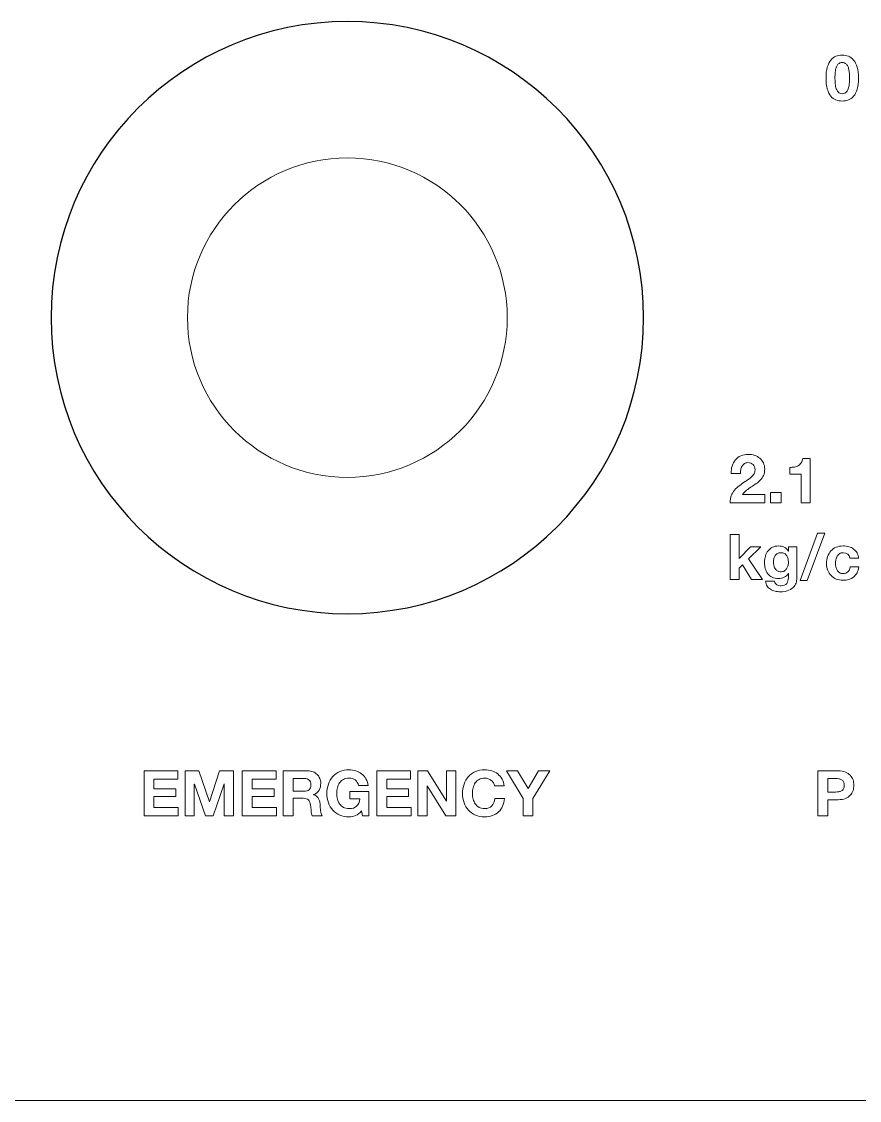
# Model space of a CAD drawing. Header units: millimetres. Extents: x 0 to 80449, y -23917 to 9476.
# Drawn here: x 9751.3 to 9816.8, y 4154.7 to 4239.1 of the extents above; entities that cross this region are included whole.
import ezdxf

# ---------------------------------------------------------------- set-up
doc = ezdxf.new("R2010")
doc.units = ezdxf.units.MM
doc.layers.get('0').update_dxf_attribs({"lineweight": 15})

msp = doc.modelspace()

# ---------------------------------------------------------------- linework, layer by layer
for p, q in [((9809.869, 4202.287), (9810.701, 4202.287)), ((9809.869, 4201.47), (9809.869, 4202.287)), ((9810.701, 4201.47), (9809.869, 4201.47)), ((9810.701, 4202.287), (9810.701, 4201.47)), ((9806.712, 4195.47), (9806.712, 4198.996)), ((9806.712, 4198.996), (9807.413, 4198.996)), ((9807.413, 4198.996), (9807.413, 4197.105)), ((9812.184, 4195.391), (9813.557, 4199.08)), ((9814.12, 4199.08), (9812.742, 4195.391)), ((9813.557, 4199.08), (9814.12, 4199.08)), ((9807.413, 4197.105), (9808.298, 4198.023)), ((9809.127, 4198.023), (9808.164, 4197.085)), ((9808.298, 4198.023), (9809.127, 4198.023)), ((9807.685, 4196.611), (9807.413, 4196.349)), ((9808.386, 4195.47), (9807.685, 4196.611)), ((9808.164, 4197.085), (9809.236, 4195.47)), ((9807.413, 4196.349), (9807.413, 4195.47)), ((9807.413, 4195.47), (9806.712, 4195.47)), ((9809.236, 4195.47), (9808.386, 4195.47)), ((9812.742, 4195.391), (9812.184, 4195.391)), ((10253.786, 4154.706), (9503.786, 4154.706))]:
    msp.add_line(p, q)
for points in [[(9763.531, 4180.496), (9763.531, 4179.845), (9761.668, 4179.845), (9761.668, 4179.089), (9763.377, 4179.089), (9763.377, 4178.486), (9761.668, 4178.486), (9761.668, 4177.622), (9763.57, 4177.622), (9763.57, 4176.97), (9760.893, 4176.97), (9760.893, 4180.496), (9763.531, 4180.496)], [(9765.185, 4180.496), (9766.01, 4178.071), (9766.02, 4178.071), (9766.8, 4180.496), (9767.892, 4180.496), (9767.892, 4176.97), (9767.165, 4176.97), (9767.165, 4179.469), (9767.156, 4179.469), (9766.291, 4176.97), (9765.694, 4176.97), (9764.829, 4179.444), (9764.82, 4179.444), (9764.82, 4176.97), (9764.093, 4176.97), (9764.093, 4180.496), (9765.185, 4180.496)], [(9771.211, 4180.496), (9771.211, 4179.845), (9769.349, 4179.845), (9769.349, 4179.089), (9771.057, 4179.089), (9771.057, 4178.486), (9769.349, 4178.486), (9769.349, 4177.622), (9771.25, 4177.622), (9771.25, 4176.97), (9768.573, 4176.97), (9768.573, 4180.496), (9771.211, 4180.496)], [(9781.725, 4180.496), (9781.725, 4179.845), (9779.863, 4179.845), (9779.863, 4179.089), (9781.572, 4179.089), (9781.572, 4178.486), (9779.863, 4178.486), (9779.863, 4177.622), (9781.765, 4177.622), (9781.765, 4176.97), (9779.088, 4176.97), (9779.088, 4180.496), (9781.725, 4180.496)], [(9783.059, 4180.496), (9784.531, 4178.131), (9784.54, 4178.131), (9784.54, 4180.496), (9785.267, 4180.496), (9785.267, 4176.97), (9784.491, 4176.97), (9783.024, 4179.331), (9783.015, 4179.331), (9783.015, 4176.97), (9782.288, 4176.97), (9782.288, 4180.496), (9783.059, 4180.496)], [(9789.227, 4180.496), (9790.097, 4180.496), (9790.922, 4179.104), (9791.741, 4180.496), (9792.606, 4180.496), (9791.297, 4178.323), (9791.297, 4176.97), (9790.521, 4176.97), (9790.521, 4178.343), (9789.227, 4180.496)]]:
    msp.add_lwpolyline(points)
msp.add_circle((9776.786, 4215.956), 12.5)
at = {"lineweight": 30}
msp.add_open_spline([(9799.954, 4215.956), (9799.954, 4203.161), (9789.581, 4192.788), (9776.786, 4192.788), (9763.991, 4192.788), (9753.619, 4203.161), (9753.619, 4215.956), (9753.619, 4228.751), (9763.991, 4239.123), (9776.786, 4239.123), (9789.581, 4239.123), (9799.954, 4228.751), (9799.954, 4215.956)], degree=3, knots=[0, 0, 0, 0, 1, 1, 1, 2, 2, 2, 3, 3, 3, 4, 4, 4, 4], dxfattribs=at)
for points in [[(9814.313, 4235.56), (9814.381, 4235.789), (9814.472, 4235.973), (9814.587, 4236.111)], [(9816.373, 4236.111), (9816.49, 4235.973), (9816.582, 4235.789), (9816.65, 4235.56)], [(9814.983, 4235.452), (9814.96, 4235.364), (9814.943, 4235.276), (9814.933, 4235.188)], [(9815.079, 4235.686), (9815.038, 4235.617), (9815.006, 4235.539), (9814.983, 4235.452)], [(9815.237, 4235.854), (9815.173, 4235.811), (9815.12, 4235.756), (9815.079, 4235.686)], [(9815.881, 4235.686), (9815.839, 4235.756), (9815.784, 4235.811), (9815.718, 4235.854)], [(9815.978, 4235.452), (9815.956, 4235.539), (9815.924, 4235.617), (9815.881, 4235.686)], [(9816.027, 4235.188), (9816.016, 4235.276), (9815.999, 4235.364), (9815.978, 4235.452)], [(9814.933, 4235.188), (9814.923, 4235.099), (9814.917, 4235.012), (9814.916, 4234.928)], [(9816.047, 4234.928), (9816.045, 4235.012), (9816.039, 4235.099), (9816.027, 4235.188)], [(9814.587, 4233.291), (9814.472, 4233.429), (9814.381, 4233.615), (9814.313, 4233.847)], [(9814.923, 4234.355), (9814.93, 4234.215), (9814.951, 4234.08), (9814.985, 4233.95)], [(9814.985, 4233.95), (9815.02, 4233.82), (9815.075, 4233.709), (9815.151, 4233.617)], [(9815.81, 4233.617), (9815.887, 4233.709), (9815.943, 4233.82), (9815.978, 4233.95)], [(9815.978, 4233.95), (9816.012, 4234.08), (9816.033, 4234.215), (9816.04, 4234.355)], [(9816.65, 4233.847), (9816.582, 4233.615), (9816.49, 4233.429), (9816.373, 4233.291)], [(9814.99, 4232.995), (9814.837, 4233.054), (9814.703, 4233.153), (9814.587, 4233.291)], [(9816.373, 4233.291), (9816.256, 4233.153), (9816.121, 4233.054), (9815.968, 4232.995)], [(9806.871, 4204.348), (9806.928, 4204.53), (9807.013, 4204.689), (9807.126, 4204.825)], [(9807.126, 4204.825), (9807.239, 4204.961), (9807.381, 4205.068), (9807.553, 4205.144)], [(9809.036, 4204.95), (9809.152, 4204.851), (9809.245, 4204.729), (9809.314, 4204.584)], [(9812.279, 4204.596), (9812.342, 4204.685), (9812.383, 4204.796), (9812.403, 4204.927)], [(9812.403, 4204.927), (9812.403, 4204.927), (9812.961, 4204.927), (9812.961, 4204.927)], [(9812.961, 4204.927), (9812.961, 4204.927), (9812.961, 4201.47), (9812.961, 4201.47)], [(9806.797, 4203.756), (9806.79, 4203.969), (9806.815, 4204.166), (9806.871, 4204.348)], [(9807.829, 4204.534), (9807.753, 4204.482), (9807.692, 4204.415), (9807.646, 4204.332)], [(9811.39, 4204.241), (9811.512, 4204.237), (9811.63, 4204.246), (9811.744, 4204.268)], [(9811.39, 4203.712), (9811.39, 4203.712), (9811.39, 4204.241), (9811.39, 4204.241)], [(9811.744, 4204.268), (9811.857, 4204.289), (9811.959, 4204.327), (9812.05, 4204.381)], [(9812.05, 4204.381), (9812.14, 4204.436), (9812.217, 4204.507), (9812.279, 4204.596)], [(9807.518, 4203.756), (9807.518, 4203.756), (9806.797, 4203.756), (9806.797, 4203.756)], [(9807.884, 4203.13), (9807.966, 4203.187), (9808.052, 4203.244), (9808.144, 4203.303)], [(9808.144, 4203.303), (9808.236, 4203.361), (9808.32, 4203.426), (9808.396, 4203.496)], [(9809.089, 4203.255), (9808.99, 4203.151), (9808.877, 4203.056), (9808.752, 4202.971)], [(9809.327, 4203.613), (9809.267, 4203.479), (9809.188, 4203.359), (9809.089, 4203.255)], [(9812.26, 4203.712), (9812.26, 4203.712), (9811.39, 4203.712), (9811.39, 4203.712)], [(9812.26, 4201.47), (9812.26, 4201.47), (9812.26, 4203.712), (9812.26, 4203.712)], [(9806.805, 4202.032), (9806.867, 4202.191), (9806.951, 4202.334), (9807.057, 4202.459)], [(9807.057, 4202.459), (9807.163, 4202.585), (9807.288, 4202.701), (9807.431, 4202.807)], [(9807.431, 4202.807), (9807.574, 4202.913), (9807.725, 4203.021), (9807.884, 4203.13)], [(9808.001, 4202.451), (9807.881, 4202.356), (9807.775, 4202.244), (9807.683, 4202.117)], [(9808.372, 4202.719), (9808.245, 4202.636), (9808.121, 4202.547), (9808.001, 4202.451)], [(9808.752, 4202.971), (9808.626, 4202.886), (9808.5, 4202.802), (9808.372, 4202.719)], [(9806.712, 4201.47), (9806.712, 4201.686), (9806.743, 4201.873), (9806.805, 4202.032)], [(9809.439, 4201.47), (9809.439, 4201.47), (9806.712, 4201.47), (9806.712, 4201.47)], [(9807.683, 4202.117), (9807.683, 4202.117), (9809.439, 4202.117), (9809.439, 4202.117)], [(9809.439, 4202.117), (9809.439, 4202.117), (9809.439, 4201.47), (9809.439, 4201.47)], [(9812.961, 4201.47), (9812.961, 4201.47), (9812.26, 4201.47), (9812.26, 4201.47)], [(9809.475, 4197.305), (9809.523, 4197.458), (9809.593, 4197.593), (9809.685, 4197.71)], [(9809.685, 4197.71), (9809.777, 4197.827), (9809.892, 4197.92), (9810.029, 4197.989)], [(9810.241, 4197.344), (9810.193, 4197.277), (9810.158, 4197.199), (9810.137, 4197.112)], [(9810.419, 4197.505), (9810.348, 4197.465), (9810.288, 4197.412), (9810.241, 4197.344)], [(9810.942, 4197.999), (9811.069, 4197.936), (9811.175, 4197.831), (9811.261, 4197.683)], [(9811.142, 4197.327), (9811.096, 4197.399), (9811.035, 4197.457), (9810.959, 4197.5)], [(9811.241, 4197.078), (9811.221, 4197.172), (9811.188, 4197.255), (9811.142, 4197.327)], [(9811.261, 4197.683), (9811.261, 4197.683), (9811.271, 4197.683), (9811.271, 4197.683)], [(9811.271, 4198.023), (9811.271, 4198.023), (9811.937, 4198.023), (9811.937, 4198.023)], [(9811.271, 4197.683), (9811.271, 4197.683), (9811.271, 4198.023), (9811.271, 4198.023)], [(9811.937, 4198.023), (9811.937, 4198.023), (9811.937, 4195.633), (9811.937, 4195.633)], [(9814.34, 4197.26), (9814.398, 4197.43), (9814.482, 4197.576), (9814.594, 4197.7)], [(9814.594, 4197.7), (9814.706, 4197.823), (9814.843, 4197.92), (9815.004, 4197.989)], [(9815.271, 4197.488), (9815.195, 4197.436), (9815.133, 4197.371), (9815.086, 4197.29)], [(9815.552, 4197.564), (9815.44, 4197.564), (9815.347, 4197.539), (9815.271, 4197.488)], [(9816.071, 4197.124), (9816.025, 4197.417), (9815.852, 4197.564), (9815.552, 4197.564)], [(9815.994, 4198.033), (9816.134, 4197.994), (9816.26, 4197.934), (9816.37, 4197.853)], [(9816.37, 4197.853), (9816.48, 4197.772), (9816.57, 4197.672), (9816.639, 4197.552)], [(9816.639, 4197.552), (9816.708, 4197.431), (9816.748, 4197.289), (9816.757, 4197.124)], [(9810.132, 4196.564), (9810.15, 4196.473), (9810.181, 4196.392), (9810.226, 4196.32)], [(9811.122, 4196.29), (9811.172, 4196.356), (9811.209, 4196.431), (9811.234, 4196.515)], [(9815.925, 4196.07), (9816.016, 4196.164), (9816.073, 4196.29), (9816.096, 4196.448)], [(9816.757, 4197.124), (9816.757, 4197.124), (9816.071, 4197.124), (9816.071, 4197.124)], [(9816.096, 4196.448), (9816.096, 4196.448), (9816.772, 4196.448), (9816.772, 4196.448)], [(9816.772, 4196.448), (9816.726, 4196.109), (9816.595, 4195.85), (9816.377, 4195.673)], [(9809.66, 4195.922), (9809.572, 4196.039), (9809.507, 4196.175), (9809.465, 4196.332)], [(9810.001, 4195.645), (9809.863, 4195.713), (9809.749, 4195.805), (9809.66, 4195.922)], [(9810.226, 4196.32), (9810.27, 4196.247), (9810.329, 4196.188), (9810.401, 4196.142)], [(9810.935, 4196.132), (9811.01, 4196.171), (9811.073, 4196.224), (9811.122, 4196.29)], [(9811.261, 4195.939), (9811.185, 4195.804), (9811.077, 4195.705), (9810.937, 4195.64)], [(9811.14, 4195.154), (9811.23, 4195.272), (9811.274, 4195.422), (9811.271, 4195.603)], [(9811.271, 4195.939), (9811.271, 4195.939), (9811.261, 4195.939), (9811.261, 4195.939)], [(9811.271, 4195.603), (9811.271, 4195.603), (9811.271, 4195.939), (9811.271, 4195.939)], [(9811.937, 4195.633), (9811.937, 4195.531), (9811.923, 4195.414), (9811.895, 4195.282)], [(9809.488, 4195.327), (9809.488, 4195.327), (9810.184, 4195.327), (9810.184, 4195.327)], [(9809.609, 4194.954), (9809.538, 4195.058), (9809.497, 4195.182), (9809.488, 4195.327)], [(9809.875, 4194.699), (9809.768, 4194.765), (9809.679, 4194.85), (9809.609, 4194.954)], [(9810.231, 4194.554), (9810.101, 4194.585), (9809.982, 4194.634), (9809.875, 4194.699)], [(9810.184, 4195.327), (9810.217, 4195.195), (9810.281, 4195.104), (9810.377, 4195.053)], [(9811.715, 4194.914), (9811.623, 4194.801), (9811.49, 4194.704), (9811.315, 4194.625)], [(9811.895, 4195.282), (9811.867, 4195.151), (9811.807, 4195.028), (9811.715, 4194.914)]]:
    msp.add_open_spline(points, degree=3)
for points, knots in [([(9814.587, 4236.111), (9814.703, 4236.249), (9814.837, 4236.348), (9814.99, 4236.407), (9815.143, 4236.467), (9815.305, 4236.496), (9815.476, 4236.496), (9815.651, 4236.496), (9815.815, 4236.467), (9815.968, 4236.407), (9816.121, 4236.348), (9816.256, 4236.249), (9816.373, 4236.111)], [1, 1, 1, 1, 2, 2, 2, 3, 3, 3, 4, 4, 4, 5, 5, 5, 5]), ([(9814.313, 4233.847), (9814.246, 4234.079), (9814.212, 4234.368), (9814.212, 4234.713), (9814.212, 4235.049), (9814.246, 4235.332), (9814.313, 4235.56)], [14, 14, 14, 14, 15, 15, 15, 16, 16, 16, 16]), ([(9815.718, 4235.854), (9815.653, 4235.897), (9815.572, 4235.918), (9815.476, 4235.918), (9815.381, 4235.918), (9815.301, 4235.897), (9815.237, 4235.854)], [12, 12, 12, 12, 13, 13, 13, 14, 14, 14, 14]), ([(9816.65, 4235.56), (9816.717, 4235.332), (9816.751, 4235.049), (9816.751, 4234.713), (9816.751, 4234.368), (9816.717, 4234.079), (9816.65, 4233.847)], [6, 6, 6, 6, 7, 7, 7, 8, 8, 8, 8]), ([(9814.916, 4234.928), (9814.914, 4234.844), (9814.914, 4234.773), (9814.914, 4234.713), (9814.914, 4234.615), (9814.917, 4234.495), (9814.923, 4234.355)], [18, 18, 18, 18, 19, 19, 19, 20, 20, 20, 20]), ([(9816.04, 4234.355), (9816.046, 4234.495), (9816.049, 4234.615), (9816.049, 4234.713), (9816.049, 4234.773), (9816.049, 4234.844), (9816.047, 4234.928)], [6, 6, 6, 6, 7, 7, 7, 8, 8, 8, 8]), ([(9815.151, 4233.617), (9815.226, 4233.525), (9815.335, 4233.479), (9815.476, 4233.479), (9815.621, 4233.479), (9815.732, 4233.525), (9815.81, 4233.617)], [2, 2, 2, 2, 3, 3, 3, 4, 4, 4, 4]), ([(9815.968, 4232.995), (9815.815, 4232.935), (9815.651, 4232.906), (9815.476, 4232.906), (9815.305, 4232.906), (9815.143, 4232.935), (9814.99, 4232.995)], [10, 10, 10, 10, 11, 11, 11, 12, 12, 12, 12]), ([(9807.553, 4205.144), (9807.724, 4205.22), (9807.922, 4205.258), (9808.144, 4205.258), (9808.314, 4205.258), (9808.476, 4205.231), (9808.63, 4205.178), (9808.784, 4205.125), (9808.919, 4205.049), (9809.036, 4204.95)], [2, 2, 2, 2, 3, 3, 3, 4, 4, 4, 5, 5, 5, 5]), ([(9807.646, 4204.332), (9807.6, 4204.249), (9807.567, 4204.157), (9807.548, 4204.056), (9807.528, 4203.955), (9807.518, 4203.855), (9807.518, 4203.756)], [28, 28, 28, 28, 29, 29, 29, 30, 30, 30, 30]), ([(9808.508, 4204.459), (9808.403, 4204.56), (9808.27, 4204.611), (9808.107, 4204.611), (9807.998, 4204.611), (9807.905, 4204.585), (9807.829, 4204.534)], [25, 25, 25, 25, 26, 26, 26, 27, 27, 27, 27]), ([(9808.396, 4203.496), (9808.472, 4203.567), (9808.536, 4203.647), (9808.587, 4203.735), (9808.639, 4203.823), (9808.664, 4203.924), (9808.664, 4204.038), (9808.664, 4204.218), (9808.612, 4204.359), (9808.508, 4204.459)], [22, 22, 22, 22, 23, 23, 23, 24, 24, 24, 25, 25, 25, 25]), ([(9809.314, 4204.584), (9809.383, 4204.439), (9809.418, 4204.276), (9809.418, 4204.096), (9809.418, 4203.908), (9809.387, 4203.748), (9809.327, 4203.613)], [6, 6, 6, 6, 7, 7, 7, 8, 8, 8, 8]), ([(9810.029, 4197.989), (9810.165, 4198.058), (9810.322, 4198.093), (9810.5, 4198.093), (9810.668, 4198.093), (9810.815, 4198.061), (9810.942, 4197.999)], [23, 23, 23, 23, 24, 24, 24, 25, 25, 25, 25]), ([(9815.004, 4197.989), (9815.166, 4198.058), (9815.35, 4198.093), (9815.557, 4198.093), (9815.709, 4198.093), (9815.855, 4198.073), (9815.994, 4198.033)], [20, 20, 20, 20, 21, 21, 21, 22, 22, 22, 22]), ([(9809.465, 4196.332), (9809.424, 4196.488), (9809.404, 4196.654), (9809.404, 4196.828), (9809.404, 4196.993), (9809.428, 4197.152), (9809.475, 4197.305)], [19, 19, 19, 19, 20, 20, 20, 21, 21, 21, 21]), ([(9810.959, 4197.5), (9810.884, 4197.543), (9810.788, 4197.564), (9810.673, 4197.564), (9810.574, 4197.564), (9810.489, 4197.544), (9810.419, 4197.505)], [6, 6, 6, 6, 7, 7, 7, 8, 8, 8, 8]), ([(9815.017, 4195.502), (9814.857, 4195.566), (9814.721, 4195.656), (9814.609, 4195.771), (9814.497, 4195.886), (9814.41, 4196.024), (9814.347, 4196.184), (9814.285, 4196.343), (9814.254, 4196.519), (9814.254, 4196.71), (9814.254, 4196.907), (9814.282, 4197.091), (9814.34, 4197.26)], [14, 14, 14, 14, 15, 15, 15, 16, 16, 16, 17, 17, 17, 18, 18, 18, 18]), ([(9815.086, 4197.29), (9815.038, 4197.209), (9815.004, 4197.12), (9814.984, 4197.023), (9814.965, 4196.926), (9814.955, 4196.83), (9814.955, 4196.734), (9814.955, 4196.642), (9814.965, 4196.548), (9814.984, 4196.453)], [2, 2, 2, 2, 3, 3, 3, 4, 4, 4, 5, 5, 5, 5]), ([(9810.137, 4197.112), (9810.116, 4197.025), (9810.105, 4196.933), (9810.105, 4196.838), (9810.105, 4196.746), (9810.114, 4196.654), (9810.132, 4196.564)], [10, 10, 10, 10, 11, 11, 11, 12, 12, 12, 12]), ([(9811.234, 4196.515), (9811.258, 4196.599), (9811.271, 4196.687), (9811.271, 4196.779), (9811.271, 4196.884), (9811.261, 4196.984), (9811.241, 4197.078)], [2, 2, 2, 2, 3, 3, 3, 4, 4, 4, 4]), ([(9814.984, 4196.453), (9815.004, 4196.357), (9815.036, 4196.271), (9815.081, 4196.193), (9815.125, 4196.116), (9815.185, 4196.053), (9815.261, 4196.003)], [5, 5, 5, 5, 6, 6, 6, 7, 7, 7, 7]), ([(9810.937, 4195.64), (9810.797, 4195.576), (9810.65, 4195.544), (9810.495, 4195.544), (9810.304, 4195.544), (9810.14, 4195.578), (9810.001, 4195.645)], [15, 15, 15, 15, 16, 16, 16, 17, 17, 17, 17]), ([(9810.401, 4196.142), (9810.474, 4196.095), (9810.564, 4196.073), (9810.673, 4196.073), (9810.772, 4196.073), (9810.859, 4196.092), (9810.935, 4196.132)], [14, 14, 14, 14, 15, 15, 15, 16, 16, 16, 16]), ([(9816.377, 4195.673), (9816.16, 4195.495), (9815.882, 4195.406), (9815.543, 4195.406), (9815.352, 4195.406), (9815.176, 4195.438), (9815.017, 4195.502)], [12, 12, 12, 12, 13, 13, 13, 14, 14, 14, 14]), ([(9815.261, 4196.003), (9815.337, 4195.954), (9815.429, 4195.929), (9815.538, 4195.929), (9815.706, 4195.929), (9815.835, 4195.976), (9815.925, 4196.07)], [7, 7, 7, 7, 8, 8, 8, 9, 9, 9, 9]), ([(9810.377, 4195.053), (9810.472, 4195.002), (9810.582, 4194.976), (9810.708, 4194.976), (9810.905, 4194.976), (9811.049, 4195.035), (9811.14, 4195.154)], [9, 9, 9, 9, 10, 10, 10, 11, 11, 11, 11]), ([(9811.315, 4194.625), (9811.14, 4194.546), (9810.907, 4194.507), (9810.614, 4194.507), (9810.489, 4194.507), (9810.361, 4194.523), (9810.231, 4194.554)], [2, 2, 2, 2, 3, 3, 3, 4, 4, 4, 4]), ([(9773.675, 4180.496), (9773.833, 4180.496), (9773.976, 4180.471), (9774.102, 4180.42), (9774.229, 4180.369), (9774.338, 4180.299), (9774.428, 4180.21), (9774.519, 4180.121), (9774.588, 4180.018), (9774.636, 4179.901), (9774.683, 4179.784), (9774.707, 4179.659), (9774.707, 4179.523), (9774.707, 4179.316), (9774.664, 4179.136), (9774.577, 4178.985), (9774.489, 4178.834), (9774.347, 4178.718), (9774.149, 4178.639), (9774.149, 4178.639), (9774.149, 4178.629), (9774.149, 4178.629), (9774.245, 4178.603), (9774.324, 4178.563), (9774.386, 4178.509), (9774.449, 4178.454), (9774.5, 4178.39), (9774.539, 4178.316), (9774.579, 4178.242), (9774.608, 4178.16), (9774.626, 4178.071), (9774.644, 4177.982), (9774.656, 4177.894), (9774.663, 4177.805), (9774.666, 4177.749), (9774.67, 4177.683), (9774.673, 4177.607), (9774.676, 4177.532), (9774.682, 4177.454), (9774.69, 4177.375), (9774.698, 4177.296), (9774.712, 4177.221), (9774.729, 4177.15), (9774.748, 4177.08), (9774.775, 4177.02), (9774.811, 4176.97), (9774.811, 4176.97), (9774.036, 4176.97), (9774.036, 4176.97), (9773.993, 4177.082), (9773.966, 4177.215), (9773.957, 4177.37), (9773.947, 4177.525), (9773.932, 4177.673), (9773.912, 4177.815), (9773.886, 4177.999), (9773.83, 4178.134), (9773.744, 4178.22), (9773.659, 4178.305), (9773.519, 4178.348), (9773.325, 4178.348), (9773.325, 4178.348), (9772.549, 4178.348), (9772.549, 4178.348), (9772.549, 4178.348), (9772.549, 4176.97), (9772.549, 4176.97), (9772.549, 4176.97), (9771.774, 4176.97), (9771.774, 4176.97), (9771.774, 4176.97), (9771.774, 4180.496), (9771.774, 4180.496), (9771.774, 4180.496), (9773.675, 4180.496), (9773.675, 4180.496)], [0, 0, 0, 0, 1, 1, 1, 2, 2, 2, 3, 3, 3, 4, 4, 4, 5, 5, 5, 6, 6, 6, 7, 7, 7, 8, 8, 8, 9, 9, 9, 10, 10, 10, 11, 11, 11, 12, 12, 12, 13, 13, 13, 14, 14, 14, 15, 15, 15, 16, 16, 16, 17, 17, 17, 18, 18, 18, 19, 19, 19, 20, 20, 20, 21, 21, 21, 22, 22, 22, 23, 23, 23, 24, 24, 24, 25, 25, 25, 25]), ([(9777.428, 4176.997), (9777.261, 4176.927), (9777.091, 4176.891), (9776.92, 4176.891), (9776.65, 4176.891), (9776.407, 4176.938), (9776.191, 4177.032), (9775.976, 4177.126), (9775.794, 4177.255), (9775.646, 4177.419), (9775.497, 4177.584), (9775.384, 4177.778), (9775.305, 4178), (9775.226, 4178.222), (9775.186, 4178.462), (9775.186, 4178.718), (9775.186, 4178.982), (9775.226, 4179.226), (9775.305, 4179.452), (9775.384, 4179.677), (9775.497, 4179.874), (9775.646, 4180.042), (9775.794, 4180.21), (9775.976, 4180.341), (9776.191, 4180.437), (9776.407, 4180.533), (9776.65, 4180.58), (9776.92, 4180.58), (9777.101, 4180.58), (9777.276, 4180.553), (9777.446, 4180.499), (9777.615, 4180.445), (9777.768, 4180.365), (9777.905, 4180.259), (9778.042, 4180.154), (9778.155, 4180.024), (9778.243, 4179.869), (9778.332, 4179.714), (9778.386, 4179.537), (9778.406, 4179.336), (9778.406, 4179.336), (9777.665, 4179.336), (9777.665, 4179.336), (9777.619, 4179.533), (9777.53, 4179.681), (9777.399, 4179.78), (9777.267, 4179.879), (9777.107, 4179.929), (9776.92, 4179.929), (9776.745, 4179.929), (9776.597, 4179.895), (9776.475, 4179.827), (9776.354, 4179.76), (9776.255, 4179.669), (9776.179, 4179.556), (9776.103, 4179.442), (9776.048, 4179.313), (9776.013, 4179.168), (9775.979, 4179.023), (9775.962, 4178.873), (9775.962, 4178.718), (9775.962, 4178.57), (9775.979, 4178.426), (9776.013, 4178.286), (9776.048, 4178.146), (9776.103, 4178.02), (9776.179, 4177.908), (9776.255, 4177.796), (9776.354, 4177.707), (9776.475, 4177.639), (9776.597, 4177.571), (9776.745, 4177.538), (9776.92, 4177.538), (9777.177, 4177.538), (9777.375, 4177.603), (9777.515, 4177.733), (9777.655, 4177.863), (9777.736, 4178.052), (9777.759, 4178.298), (9777.759, 4178.298), (9776.979, 4178.298), (9776.979, 4178.298), (9776.979, 4178.298), (9776.979, 4178.876), (9776.979, 4178.876), (9776.979, 4178.876), (9778.461, 4178.876), (9778.461, 4178.876), (9778.461, 4178.876), (9778.461, 4176.97), (9778.461, 4176.97), (9778.461, 4176.97), (9777.967, 4176.97), (9777.967, 4176.97), (9777.967, 4176.97), (9777.888, 4177.37), (9777.888, 4177.37), (9777.749, 4177.192), (9777.597, 4177.068), (9777.428, 4176.997)], [0, 0, 0, 0, 1, 1, 1, 2, 2, 2, 3, 3, 3, 4, 4, 4, 5, 5, 5, 6, 6, 6, 7, 7, 7, 8, 8, 8, 9, 9, 9, 10, 10, 10, 11, 11, 11, 12, 12, 12, 13, 13, 13, 14, 14, 14, 15, 15, 15, 16, 16, 16, 17, 17, 17, 18, 18, 18, 19, 19, 19, 20, 20, 20, 21, 21, 21, 22, 22, 22, 23, 23, 23, 24, 24, 24, 25, 25, 25, 26, 26, 26, 27, 27, 27, 28, 28, 28, 29, 29, 29, 30, 30, 30, 31, 31, 31, 32, 32, 32, 33, 33, 33, 33]), ([(9788.21, 4179.556), (9788.164, 4179.63), (9788.106, 4179.694), (9788.037, 4179.751), (9787.968, 4179.807), (9787.89, 4179.85), (9787.803, 4179.881), (9787.715, 4179.913), (9787.624, 4179.929), (9787.529, 4179.929), (9787.354, 4179.929), (9787.206, 4179.895), (9787.084, 4179.827), (9786.962, 4179.76), (9786.863, 4179.669), (9786.788, 4179.556), (9786.712, 4179.442), (9786.657, 4179.313), (9786.622, 4179.168), (9786.588, 4179.023), (9786.571, 4178.873), (9786.571, 4178.718), (9786.571, 4178.57), (9786.588, 4178.426), (9786.622, 4178.286), (9786.657, 4178.146), (9786.712, 4178.02), (9786.788, 4177.908), (9786.863, 4177.796), (9786.962, 4177.707), (9787.084, 4177.639), (9787.206, 4177.571), (9787.354, 4177.538), (9787.529, 4177.538), (9787.766, 4177.538), (9787.951, 4177.61), (9788.084, 4177.755), (9788.218, 4177.9), (9788.299, 4178.091), (9788.329, 4178.328), (9788.329, 4178.328), (9789.079, 4178.328), (9789.079, 4178.328), (9789.06, 4178.108), (9789.009, 4177.908), (9788.926, 4177.731), (9788.844, 4177.553), (9788.735, 4177.401), (9788.6, 4177.276), (9788.465, 4177.151), (9788.307, 4177.055), (9788.126, 4176.99), (9787.945, 4176.924), (9787.746, 4176.891), (9787.529, 4176.891), (9787.259, 4176.891), (9787.016, 4176.938), (9786.8, 4177.032), (9786.584, 4177.126), (9786.403, 4177.255), (9786.254, 4177.419), (9786.106, 4177.584), (9785.993, 4177.778), (9785.914, 4178), (9785.834, 4178.222), (9785.795, 4178.462), (9785.795, 4178.718), (9785.795, 4178.982), (9785.834, 4179.226), (9785.914, 4179.452), (9785.993, 4179.677), (9786.106, 4179.874), (9786.254, 4180.042), (9786.403, 4180.21), (9786.584, 4180.341), (9786.8, 4180.437), (9787.016, 4180.533), (9787.259, 4180.58), (9787.529, 4180.58), (9787.723, 4180.58), (9787.906, 4180.552), (9788.079, 4180.496), (9788.252, 4180.441), (9788.407, 4180.359), (9788.544, 4180.252), (9788.68, 4180.145), (9788.793, 4180.012), (9788.882, 4179.854), (9788.971, 4179.696), (9789.027, 4179.515), (9789.05, 4179.311), (9789.05, 4179.311), (9788.299, 4179.311), (9788.299, 4179.311), (9788.286, 4179.4), (9788.256, 4179.481), (9788.21, 4179.556)], [0, 0, 0, 0, 1, 1, 1, 2, 2, 2, 3, 3, 3, 4, 4, 4, 5, 5, 5, 6, 6, 6, 7, 7, 7, 8, 8, 8, 9, 9, 9, 10, 10, 10, 11, 11, 11, 12, 12, 12, 13, 13, 13, 14, 14, 14, 15, 15, 15, 16, 16, 16, 17, 17, 17, 18, 18, 18, 19, 19, 19, 20, 20, 20, 21, 21, 21, 22, 22, 22, 23, 23, 23, 24, 24, 24, 25, 25, 25, 26, 26, 26, 27, 27, 27, 28, 28, 28, 29, 29, 29, 30, 30, 30, 31, 31, 31, 32, 32, 32, 32]), ([(9815.171, 4180.496), (9815.392, 4180.496), (9815.579, 4180.464), (9815.734, 4180.4), (9815.889, 4180.336), (9816.015, 4180.251), (9816.112, 4180.146), (9816.209, 4180.04), (9816.28, 4179.92), (9816.324, 4179.785), (9816.369, 4179.65), (9816.391, 4179.51), (9816.391, 4179.365), (9816.391, 4179.224), (9816.369, 4179.085), (9816.324, 4178.948), (9816.28, 4178.811), (9816.209, 4178.69), (9816.112, 4178.585), (9816.015, 4178.48), (9815.889, 4178.395), (9815.734, 4178.33), (9815.579, 4178.266), (9815.392, 4178.234), (9815.171, 4178.234), (9815.171, 4178.234), (9814.356, 4178.234), (9814.356, 4178.234), (9814.356, 4178.234), (9814.356, 4176.97), (9814.356, 4176.97), (9814.356, 4176.97), (9813.581, 4176.97), (9813.581, 4176.97), (9813.581, 4176.97), (9813.581, 4180.496), (9813.581, 4180.496), (9813.581, 4180.496), (9815.171, 4180.496), (9815.171, 4180.496)], [0, 0, 0, 0, 1, 1, 1, 2, 2, 2, 3, 3, 3, 4, 4, 4, 5, 5, 5, 6, 6, 6, 7, 7, 7, 8, 8, 8, 9, 9, 9, 10, 10, 10, 11, 11, 11, 12, 12, 12, 13, 13, 13, 13]), ([(9773.399, 4178.901), (9773.576, 4178.901), (9773.71, 4178.941), (9773.799, 4179.02), (9773.888, 4179.099), (9773.932, 4179.227), (9773.932, 4179.405), (9773.932, 4179.576), (9773.888, 4179.701), (9773.799, 4179.778), (9773.71, 4179.855), (9773.576, 4179.894), (9773.399, 4179.894), (9773.399, 4179.894), (9772.549, 4179.894), (9772.549, 4179.894), (9772.549, 4179.894), (9772.549, 4178.901), (9772.549, 4178.901), (9772.549, 4178.901), (9773.399, 4178.901), (9773.399, 4178.901)], [0, 0, 0, 0, 1, 1, 1, 2, 2, 2, 3, 3, 3, 4, 4, 4, 5, 5, 5, 6, 6, 6, 7, 7, 7, 7]), ([(9814.959, 4178.837), (9815.048, 4178.837), (9815.133, 4178.843), (9815.215, 4178.857), (9815.298, 4178.87), (9815.37, 4178.895), (9815.433, 4178.933), (9815.495, 4178.971), (9815.545, 4179.025), (9815.583, 4179.094), (9815.621, 4179.163), (9815.64, 4179.253), (9815.64, 4179.365), (9815.64, 4179.477), (9815.621, 4179.568), (9815.583, 4179.637), (9815.545, 4179.706), (9815.495, 4179.759), (9815.433, 4179.797), (9815.37, 4179.835), (9815.298, 4179.861), (9815.215, 4179.874), (9815.133, 4179.887), (9815.048, 4179.894), (9814.959, 4179.894), (9814.959, 4179.894), (9814.356, 4179.894), (9814.356, 4179.894), (9814.356, 4179.894), (9814.356, 4178.837), (9814.356, 4178.837), (9814.356, 4178.837), (9814.959, 4178.837), (9814.959, 4178.837)], [0, 0, 0, 0, 1, 1, 1, 2, 2, 2, 3, 3, 3, 4, 4, 4, 5, 5, 5, 6, 6, 6, 7, 7, 7, 8, 8, 8, 9, 9, 9, 10, 10, 10, 11, 11, 11, 11])]:
    msp.add_open_spline(points, degree=3, knots=knots)

doc.saveas('drawing.dxf')
